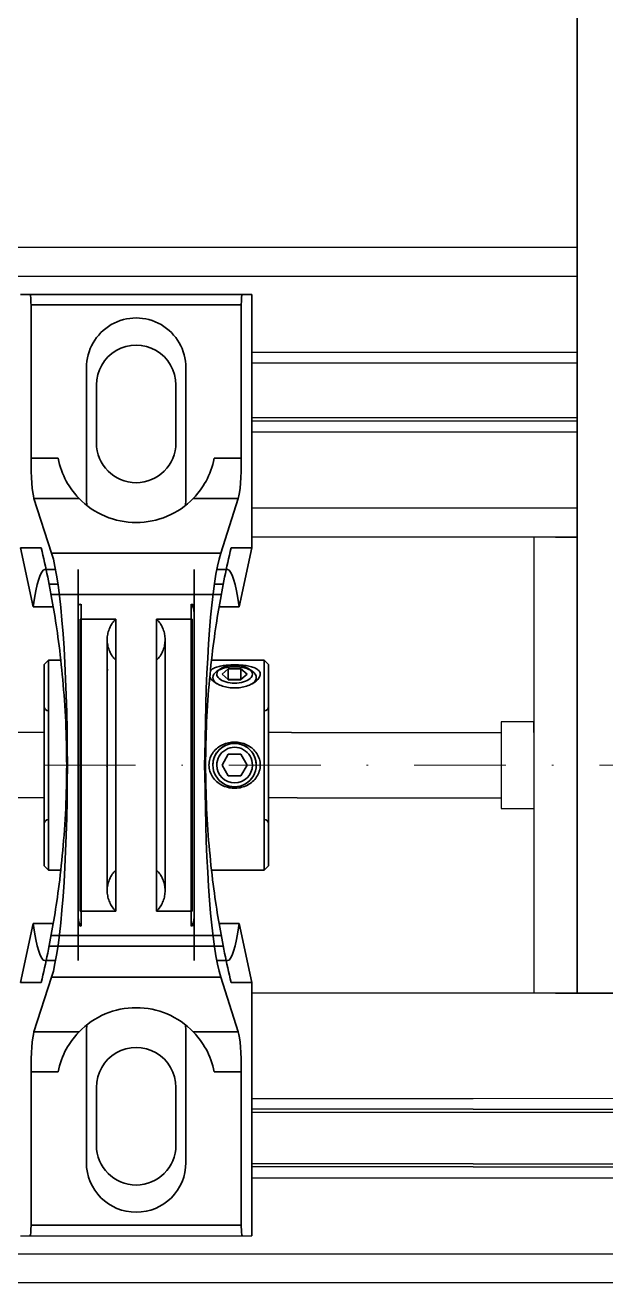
# Model space of a CAD drawing. Header units: millimetres. Extents: x -3183 to 3067, y 1033 to 2218.
# Drawn here: x -2752.4 to -2712.3, y 1863.9 to 1950.8 of the extents above; entities that cross this region are included whole.
import ezdxf

# ---------------------------------------------------------------- set-up
doc = ezdxf.new("R2010")
doc.units = ezdxf.units.MM
doc.linetypes.add('KRESKAKROPKA2', pattern=[12.7, 6.35, -3.175, 0, -3.175])
doc.layers.add('Kontury', color=7, linetype='Continuous', lineweight=35)
doc.layers.add('oś', color=7, linetype='KRESKAKROPKA2', lineweight=13)

msp = doc.modelspace()

# ---------------------------------------------------------------- linework, layer by layer
for p, q in [((-2714.30112, 1935.40453), (-2892.05112, 1935.40453)), ((-2714.30112, 1933.40453), (-2892.05112, 1933.40453)), ((-2714.30112, 1928.15453), (-2736.76529, 1928.15453)), ((-2714.30112, 1927.40453), (-2736.76529, 1927.40453)), ((-2714.30112, 1923.62572), (-2736.76529, 1923.62572)), ((-2714.30112, 1923.40453), (-2736.76529, 1923.40453)), ((-2714.30112, 1922.65453), (-2736.76529, 1922.65453)), ((-2714.30112, 1917.40453), (-2736.76529, 1917.40453)), ((-2717.30112, 1915.40453), (-2736.76529, 1915.40453)), ((-2715.80112, 1915.40453), (-2717.30112, 1915.40453)), ((-2717.30112, 1915.40453), (-2717.30112, 1883.90453)), ((-2717.30112, 1902.65453), (-2719.55112, 1902.65453)), ((-2719.55112, 1902.65453), (-2719.55112, 1896.65453)), ((-2717.30112, 1901.90453), (-2717.30112, 1902.65453)), ((-2751.11529, 1901.90453), (-2786.73894, 1901.90453)), ((-2734.04568, 1901.90453), (-2735.61529, 1901.90453)), ((-2734.04568, 1901.90453), (-2719.55112, 1901.90453)), ((-2751.11529, 1897.40453), (-2786.73894, 1897.40453)), ((-2733.63907, 1897.40453), (-2735.61529, 1897.40453)), ((-2733.63907, 1897.40453), (-2719.55112, 1897.40453)), ((-2719.55112, 1896.65453), (-2717.30112, 1896.65453)), ((-2721.49513, 1883.90453), (-2736.76529, 1883.90453)), ((-2717.30112, 1883.90453), (-2721.49513, 1883.90453)), ((-2715.80112, 1883.90453), (-2717.30112, 1883.90453)), ((-2721.49513, 1876.62138), (-2736.76529, 1876.61036)), ((-2721.49513, 1875.90453), (-2736.76529, 1875.90453)), ((-2685.96861, 1876.64703), (-2721.49513, 1876.62138)), ((-2721.49513, 1875.90453), (-2685.96861, 1875.90453)), ((-2736.76529, 1875.68333), (-2721.49513, 1875.68333)), ((-2721.49513, 1875.68333), (-2685.96861, 1875.68333)), ((-2721.49513, 1872.12572), (-2736.76529, 1872.12572)), ((-2721.49513, 1871.90453), (-2736.76529, 1871.90453)), ((-2721.49513, 1872.12572), (-2685.96861, 1872.12572)), ((-2721.49513, 1871.90453), (-2685.96861, 1871.90453)), ((-2736.76529, 1871.15453), (-2721.49513, 1871.15453)), ((-2721.49513, 1871.15453), (-2685.96861, 1871.15453)), ((-2752.76529, 1867.15453), (-2736.76529, 1867.15453)), ((-2776.88636, 1865.90453), (-2721.49513, 1865.90453)), ((-2721.49513, 1865.90453), (-2685.96861, 1865.90453)), ((-2721.49513, 1863.90453), (-2776.88636, 1863.90453)), ((-2685.96861, 1863.90453), (-2721.49513, 1863.90453))]:
    msp.add_line(p, q)
at = {"layer": 'Kontury'}
for p, q in [((-2714.30112, 1883.90453), (-2714.30112, 2072.54289)), ((-2752.10259, 1932.15453), (-2752.76529, 1932.15453)), ((-2752.10259, 1932.15453), (-2737.42798, 1932.15453)), ((-2736.76529, 1932.15453), (-2737.42798, 1932.15453)), ((-2736.76529, 1932.15453), (-2736.76529, 1914.65453)), ((-2752.02896, 1931.42953), (-2737.50162, 1931.42953)), ((-2752.02896, 1920.83962), (-2752.02896, 1931.42953)), ((-2737.50162, 1931.42953), (-2737.50162, 1920.83962)), ((-2748.20279, 1927.09203), (-2748.20279, 1927.09203)), ((-2748.20279, 1918.09203), (-2748.20279, 1927.09203)), ((-2741.32779, 1927.09203), (-2741.32779, 1927.09203)), ((-2741.32779, 1918.09203), (-2741.32779, 1927.09203)), ((-2747.51529, 1921.90453), (-2747.51529, 1925.90453)), ((-2747.51529, 1925.90453), (-2747.51529, 1925.90453)), ((-2742.01529, 1925.90453), (-2742.01529, 1921.90453)), ((-2742.01529, 1925.90453), (-2742.01529, 1925.90453)), ((-2747.51529, 1921.90453), (-2747.51529, 1921.90453)), ((-2742.01529, 1921.90453), (-2742.01529, 1921.90453)), ((-2752.02896, 1920.83962), (-2750.16121, 1920.83962)), ((-2750.11597, 1920.63181), (-2750.16121, 1920.83962)), ((-2750.06216, 1920.42371), (-2750.11597, 1920.63181)), ((-2750.00007, 1920.21722), (-2750.06216, 1920.42371)), ((-2749.93018, 1920.01415), (-2750.00007, 1920.21722)), ((-2739.5305, 1920.21722), (-2739.6004, 1920.01415)), ((-2739.46842, 1920.42371), (-2739.5305, 1920.21722)), ((-2739.41461, 1920.63181), (-2739.46842, 1920.42371)), ((-2739.36937, 1920.83962), (-2739.41461, 1920.63181)), ((-2739.36937, 1920.83962), (-2737.50162, 1920.83962)), ((-2749.85333, 1919.81608), (-2749.93018, 1920.01415)), ((-2749.77046, 1919.62455), (-2749.85333, 1919.81608)), ((-2749.68258, 1919.44081), (-2749.77046, 1919.62455)), ((-2749.59102, 1919.26593), (-2749.68258, 1919.44081)), ((-2739.848, 1919.44081), (-2739.93956, 1919.26593)), ((-2739.76012, 1919.62455), (-2739.848, 1919.44081)), ((-2739.67725, 1919.81608), (-2739.76012, 1919.62455)), ((-2739.6004, 1920.01415), (-2739.67725, 1919.81608)), ((-2749.49713, 1919.10102), (-2749.59102, 1919.26593)), ((-2749.4024, 1918.947), (-2749.49713, 1919.10102)), ((-2749.3084, 1918.80451), (-2749.4024, 1918.947)), ((-2749.21565, 1918.67277), (-2749.3084, 1918.80451)), ((-2749.12212, 1918.5478), (-2749.21565, 1918.67277)), ((-2749.02955, 1918.4309), (-2749.12212, 1918.5478)), ((-2740.40845, 1918.5478), (-2740.50102, 1918.4309)), ((-2740.31493, 1918.67277), (-2740.40845, 1918.5478)), ((-2740.22217, 1918.80451), (-2740.31493, 1918.67277)), ((-2740.12818, 1918.947), (-2740.22217, 1918.80451)), ((-2740.03344, 1919.10102), (-2740.12818, 1918.947)), ((-2739.93956, 1919.26593), (-2740.03344, 1919.10102)), ((-2751.823, 1918.07385), (-2748.71192, 1918.07385)), ((-2750.60548, 1914.29408), (-2751.823, 1918.07385)), ((-2748.94002, 1918.32381), (-2749.02955, 1918.4309)), ((-2748.85575, 1918.22784), (-2748.94002, 1918.32381)), ((-2748.779, 1918.14419), (-2748.85575, 1918.22784)), ((-2748.71196, 1918.07388), (-2748.779, 1918.14419)), ((-2748.20279, 1918.09203), (-2748.20279, 1918.09203)), ((-2741.32779, 1918.09203), (-2741.32779, 1918.09203)), ((-2740.75158, 1918.14419), (-2740.81866, 1918.07385)), ((-2740.81866, 1918.07385), (-2737.70758, 1918.07385)), ((-2740.67483, 1918.22784), (-2740.75158, 1918.14419)), ((-2740.59056, 1918.32381), (-2740.67483, 1918.22784)), ((-2740.50102, 1918.4309), (-2740.59056, 1918.32381)), ((-2737.70758, 1918.07385), (-2738.9251, 1914.29408)), ((-2714.30112, 1915.40453), (-2715.80112, 1915.40453)), ((-2752.76529, 1914.65453), (-2751.87832, 1910.58953)), ((-2751.31974, 1914.65453), (-2752.76529, 1914.65453)), ((-2750.60548, 1914.29408), (-2738.9251, 1914.29408)), ((-2736.76529, 1914.65453), (-2738.21084, 1914.65453)), ((-2737.65225, 1910.58953), (-2736.76529, 1914.65453)), ((-2751.07427, 1913.15453), (-2750.33229, 1913.15453)), ((-2748.76529, 1913.15453), (-2748.76529, 1886.15453)), ((-2740.76529, 1886.15453), (-2740.76529, 1913.15453)), ((-2739.19828, 1913.15453), (-2738.4563, 1913.15453)), ((-2750.16944, 1912.15453), (-2750.77853, 1912.15453)), ((-2738.75204, 1912.15453), (-2739.36114, 1912.15453)), ((-2750.64073, 1911.42953), (-2738.88985, 1911.42953)), ((-2748.5699, 1910.77151), (-2748.5699, 1888.53754)), ((-2748.5699, 1888.53754), (-2748.5699, 1910.77151)), ((-2740.96067, 1910.77151), (-2740.96067, 1888.53754)), ((-2740.96067, 1910.77151), (-2740.96067, 1888.53754)), ((-2750.49169, 1910.58953), (-2751.87832, 1910.58953)), ((-2750.45166, 1910.35228), (-2750.49169, 1910.58952)), ((-2750.41127, 1910.10735), (-2750.45166, 1910.35228)), ((-2750.37071, 1909.85528), (-2750.41127, 1910.10735)), ((-2750.33015, 1909.59671), (-2750.37071, 1909.85528)), ((-2748.76529, 1899.65453), (-2748.76529, 1910.17772)), ((-2740.76529, 1910.17772), (-2740.76529, 1899.65453)), ((-2739.15987, 1909.85528), (-2739.20042, 1909.59671)), ((-2739.11931, 1910.10735), (-2739.15987, 1909.85528)), ((-2739.07892, 1910.35228), (-2739.11931, 1910.10735)), ((-2739.03889, 1910.58952), (-2739.07892, 1910.35228)), ((-2737.65225, 1910.58953), (-2739.03889, 1910.58953)), ((-2750.28978, 1909.3323), (-2750.33015, 1909.59671)), ((-2750.24966, 1909.06199), (-2750.28978, 1909.3323)), ((-2750.20934, 1908.78206), (-2750.24966, 1909.06199)), ((-2748.64029, 1909.73295), (-2746.1795, 1909.73295)), ((-2748.64029, 1889.5761), (-2748.64029, 1909.73295)), ((-2746.66161, 1908.95432), (-2746.68894, 1908.86607)), ((-2746.63023, 1909.04122), (-2746.66161, 1908.95432)), ((-2746.59488, 1909.12658), (-2746.63023, 1909.04122)), ((-2746.55562, 1909.21022), (-2746.59488, 1909.12658)), ((-2746.51253, 1909.29195), (-2746.55562, 1909.21022)), ((-2746.46572, 1909.3716), (-2746.51253, 1909.29195)), ((-2746.41528, 1909.44901), (-2746.46572, 1909.3716)), ((-2746.36132, 1909.52401), (-2746.41528, 1909.44901)), ((-2746.30396, 1909.59643), (-2746.36132, 1909.52401)), ((-2746.24331, 1909.66613), (-2746.30396, 1909.59643)), ((-2746.1795, 1909.73295), (-2746.24331, 1909.66613)), ((-2746.1795, 1889.5761), (-2746.1795, 1909.73295)), ((-2746.1795, 1909.73295), (-2746.1795, 1889.5761)), ((-2743.28727, 1909.66613), (-2743.35108, 1909.73295)), ((-2743.35108, 1909.73295), (-2740.89029, 1909.73295)), ((-2743.35108, 1909.73295), (-2743.35108, 1889.5761)), ((-2743.35108, 1909.73295), (-2743.35108, 1889.5761)), ((-2743.22662, 1909.59643), (-2743.28727, 1909.66613)), ((-2743.16925, 1909.52401), (-2743.22662, 1909.59643)), ((-2743.11529, 1909.44901), (-2743.16925, 1909.52401)), ((-2743.06485, 1909.3716), (-2743.11529, 1909.44901)), ((-2743.01804, 1909.29195), (-2743.06485, 1909.3716)), ((-2742.97496, 1909.21022), (-2743.01804, 1909.29195)), ((-2742.9357, 1909.12658), (-2742.97496, 1909.21022)), ((-2742.90034, 1909.04122), (-2742.9357, 1909.12658)), ((-2742.86897, 1908.95432), (-2742.90034, 1909.04122)), ((-2742.84164, 1908.86607), (-2742.86897, 1908.95432)), ((-2742.74038, 1909.72603), (-2742.74509, 1909.72229)), ((-2742.73524, 1909.72955), (-2742.74038, 1909.72603)), ((-2742.72972, 1909.73286), (-2742.73524, 1909.72955)), ((-2742.72384, 1909.73593), (-2742.72972, 1909.73286)), ((-2742.71765, 1909.73875), (-2742.72384, 1909.73593)), ((-2742.71117, 1909.74133), (-2742.71765, 1909.73875)), ((-2742.52166, 1909.73923), (-2742.53143, 1909.74181)), ((-2742.51194, 1909.73642), (-2742.52166, 1909.73923)), ((-2742.50231, 1909.73337), (-2742.51194, 1909.73642)), ((-2742.49282, 1909.7301), (-2742.50231, 1909.73337)), ((-2742.4835, 1909.72661), (-2742.49282, 1909.7301)), ((-2742.4744, 1909.72292), (-2742.4835, 1909.72661)), ((-2740.89029, 1909.73295), (-2740.89029, 1889.5761)), ((-2739.28091, 1909.06199), (-2739.32124, 1908.78206)), ((-2739.24079, 1909.3323), (-2739.28091, 1909.06199)), ((-2739.20042, 1909.59671), (-2739.24079, 1909.3323)), ((-2750.16889, 1908.49214), (-2750.20934, 1908.78206)), ((-2750.12848, 1908.19253), (-2750.16889, 1908.49214)), ((-2750.0883, 1907.88357), (-2750.12848, 1908.19253)), ((-2746.76315, 1908.41111), (-2746.76529, 1908.31874)), ((-2746.76529, 1908.31874), (-2746.76315, 1908.22637)), ((-2746.76529, 1908.31874), (-2746.76529, 1890.99031)), ((-2746.76529, 1890.99031), (-2746.76529, 1908.31874)), ((-2746.75676, 1908.50328), (-2746.76315, 1908.41111)), ((-2746.76315, 1908.22637), (-2746.75676, 1908.1342)), ((-2746.74611, 1908.59505), (-2746.75676, 1908.50328)), ((-2746.75676, 1908.1342), (-2746.74611, 1908.04243)), ((-2746.73123, 1908.68624), (-2746.74611, 1908.59505)), ((-2746.74611, 1908.04243), (-2746.73123, 1907.95124)), ((-2746.71216, 1908.77664), (-2746.73123, 1908.68624)), ((-2746.68894, 1908.86607), (-2746.71216, 1908.77664)), ((-2742.81841, 1908.77664), (-2742.84164, 1908.86607)), ((-2742.79934, 1908.68624), (-2742.81841, 1908.77664)), ((-2742.78447, 1908.59505), (-2742.79934, 1908.68624)), ((-2742.79934, 1907.95124), (-2742.78447, 1908.04243)), ((-2742.77382, 1908.50328), (-2742.78447, 1908.59505)), ((-2742.78447, 1908.04243), (-2742.77382, 1908.1342)), ((-2742.76742, 1908.41111), (-2742.77382, 1908.50328)), ((-2742.77382, 1908.1342), (-2742.76742, 1908.22637)), ((-2742.76529, 1908.31874), (-2742.76742, 1908.41111)), ((-2742.76742, 1908.22637), (-2742.76529, 1908.31874)), ((-2742.76529, 1908.3827), (-2742.76508, 1908.38716)), ((-2742.76507, 1908.3781), (-2742.76529, 1908.3827)), ((-2742.76529, 1890.99031), (-2742.76529, 1908.31874)), ((-2742.76529, 1890.99031), (-2742.76529, 1908.31874)), ((-2742.76508, 1908.38716), (-2742.76445, 1908.39166)), ((-2742.7644, 1908.37343), (-2742.76507, 1908.3781)), ((-2742.76445, 1908.39166), (-2742.76341, 1908.39619)), ((-2742.76329, 1908.36873), (-2742.7644, 1908.37343)), ((-2742.76341, 1908.39619), (-2742.76194, 1908.40073)), ((-2742.76173, 1908.364), (-2742.76329, 1908.36873)), ((-2742.76194, 1908.40073), (-2742.76004, 1908.40525)), ((-2742.75972, 1908.35928), (-2742.76173, 1908.364)), ((-2742.76004, 1908.40525), (-2742.75773, 1908.40974)), ((-2742.75726, 1908.35458), (-2742.75972, 1908.35928)), ((-2742.75773, 1908.40974), (-2742.75498, 1908.41418)), ((-2742.75435, 1908.34992), (-2742.75726, 1908.35458)), ((-2739.4021, 1908.19253), (-2739.44228, 1907.88357)), ((-2739.36169, 1908.49214), (-2739.4021, 1908.19253)), ((-2739.32124, 1908.78206), (-2739.36169, 1908.49214)), ((-2750.04852, 1907.56565), (-2750.0883, 1907.88357)), ((-2750.00932, 1907.23916), (-2750.04852, 1907.56565)), ((-2749.97088, 1906.90453), (-2750.00932, 1907.23916)), ((-2746.73123, 1907.95124), (-2746.71216, 1907.86084)), ((-2746.71216, 1907.86084), (-2746.68894, 1907.77141)), ((-2746.68894, 1907.77141), (-2746.66161, 1907.68316)), ((-2746.66161, 1907.68316), (-2746.63023, 1907.59626)), ((-2746.63023, 1907.59626), (-2746.59488, 1907.5109)), ((-2746.59488, 1907.5109), (-2746.55562, 1907.42726)), ((-2746.55562, 1907.42726), (-2746.51253, 1907.34553)), ((-2746.51253, 1907.34553), (-2746.46572, 1907.26588)), ((-2746.46572, 1907.26588), (-2746.41528, 1907.18847)), ((-2746.41528, 1907.18847), (-2746.36132, 1907.11347)), ((-2743.16925, 1907.11347), (-2743.11529, 1907.18847)), ((-2743.11529, 1907.18847), (-2743.06485, 1907.26588)), ((-2743.06485, 1907.26588), (-2743.01804, 1907.34553)), ((-2743.01804, 1907.34553), (-2742.97496, 1907.42726)), ((-2742.97496, 1907.42726), (-2742.9357, 1907.5109)), ((-2742.9357, 1907.5109), (-2742.90034, 1907.59626)), ((-2742.90034, 1907.59626), (-2742.86897, 1907.68316)), ((-2742.86897, 1907.68316), (-2742.84164, 1907.77141)), ((-2742.84164, 1907.77141), (-2742.81841, 1907.86084)), ((-2742.81841, 1907.86084), (-2742.79934, 1907.95124)), ((-2739.52126, 1907.23916), (-2739.55969, 1906.90453)), ((-2739.48206, 1907.56565), (-2739.52126, 1907.23916)), ((-2739.44228, 1907.88357), (-2739.48206, 1907.56565)), ((-2750.81529, 1906.90453), (-2751.11529, 1906.60453)), ((-2751.11529, 1906.60453), (-2751.11529, 1899.65453)), ((-2750.81529, 1899.65453), (-2750.81529, 1906.90453)), ((-2750.81529, 1906.90453), (-2750.81529, 1899.65453)), ((-2749.91767, 1906.90453), (-2750.81529, 1906.90453)), ((-2749.93503, 1906.57762), (-2749.97088, 1906.90453)), ((-2749.90017, 1906.2441), (-2749.93503, 1906.57762)), ((-2746.36132, 1907.11347), (-2746.30396, 1907.04105)), ((-2746.30396, 1907.04105), (-2746.24331, 1906.97135)), ((-2746.24331, 1906.97135), (-2746.1795, 1906.90453)), ((-2746.1795, 1899.65453), (-2746.1795, 1906.90453)), ((-2746.1795, 1906.90453), (-2746.1795, 1899.65453)), ((-2743.35108, 1906.90453), (-2743.28727, 1906.97135)), ((-2743.35108, 1899.65453), (-2743.35108, 1906.90453)), ((-2743.35108, 1906.90453), (-2743.35108, 1899.65453)), ((-2743.28727, 1906.97135), (-2743.22662, 1907.04105)), ((-2743.22662, 1907.04105), (-2743.16925, 1907.11347)), ((-2739.59555, 1906.57762), (-2739.63041, 1906.2441)), ((-2735.91529, 1906.90453), (-2739.6129, 1906.90453)), ((-2739.55969, 1906.90453), (-2739.59555, 1906.57762)), ((-2739.48749, 1906.29952), (-2739.54434, 1906.26162)), ((-2739.4246, 1906.33465), (-2739.48749, 1906.29952)), ((-2739.35634, 1906.36691), (-2739.4246, 1906.33465)), ((-2739.28352, 1906.39628), (-2739.35634, 1906.36691)), ((-2739.2071, 1906.4228), (-2739.28352, 1906.39628)), ((-2739.12736, 1906.44667), (-2739.2071, 1906.4228)), ((-2738.96907, 1906.2881), (-2739.19003, 1906.13185)), ((-2739.04231, 1906.46866), (-2739.12736, 1906.44667)), ((-2738.95217, 1906.48872), (-2739.04231, 1906.46866)), ((-2738.85748, 1906.50674), (-2738.95217, 1906.48872)), ((-2738.75885, 1906.52266), (-2738.85748, 1906.50674)), ((-2738.3983, 1906.30821), (-2738.83131, 1905.93321)), ((-2738.65697, 1906.53647), (-2738.75885, 1906.52266)), ((-2738.5525, 1906.54816), (-2738.65697, 1906.53647)), ((-2738.44614, 1906.55775), (-2738.5525, 1906.54816)), ((-2738.33865, 1906.56529), (-2738.44614, 1906.55775)), ((-2738.3983, 1905.55044), (-2738.3983, 1906.30821)), ((-2737.53228, 1906.30821), (-2738.3983, 1906.30821)), ((-2738.23083, 1906.57083), (-2738.33865, 1906.56529)), ((-2738.1235, 1906.57442), (-2738.23083, 1906.57083)), ((-2738.01752, 1906.57617), (-2738.1235, 1906.57442)), ((-2737.91306, 1906.57617), (-2738.01752, 1906.57617)), ((-2737.80707, 1906.57442), (-2737.91306, 1906.57617)), ((-2737.69975, 1906.57083), (-2737.80707, 1906.57442)), ((-2737.59193, 1906.56529), (-2737.69975, 1906.57083)), ((-2737.48444, 1906.55775), (-2737.59193, 1906.56529)), ((-2737.53228, 1905.55044), (-2737.53228, 1906.30821)), ((-2737.09926, 1905.93321), (-2737.53228, 1906.30821)), ((-2737.37807, 1906.54816), (-2737.48444, 1906.55775)), ((-2737.27361, 1906.53647), (-2737.37807, 1906.54816)), ((-2737.17172, 1906.52266), (-2737.27361, 1906.53647)), ((-2737.07309, 1906.50674), (-2737.17172, 1906.52266)), ((-2736.9784, 1906.48872), (-2737.07309, 1906.50674)), ((-2736.88827, 1906.46866), (-2736.9784, 1906.48872)), ((-2736.74054, 1906.13185), (-2736.96151, 1906.2881)), ((-2736.80322, 1906.44667), (-2736.88827, 1906.46866)), ((-2736.72348, 1906.4228), (-2736.80322, 1906.44667)), ((-2736.64705, 1906.39628), (-2736.72348, 1906.4228)), ((-2736.57424, 1906.36691), (-2736.64705, 1906.39628)), ((-2736.50597, 1906.33465), (-2736.57424, 1906.36691)), ((-2736.44309, 1906.29952), (-2736.50597, 1906.33465)), ((-2736.38624, 1906.26162), (-2736.44309, 1906.29952)), ((-2735.91529, 1899.65453), (-2735.91529, 1906.90453)), ((-2735.91529, 1906.90453), (-2735.91529, 1899.65453)), ((-2735.61529, 1906.60453), (-2735.91529, 1906.90453)), ((-2735.61529, 1906.60453), (-2735.61529, 1899.65453)), ((-2749.86646, 1905.9044), (-2749.90017, 1906.2441)), ((-2749.83402, 1905.55895), (-2749.86646, 1905.9044)), ((-2749.80299, 1905.20824), (-2749.83402, 1905.55895)), ((-2746.80925, 1906.25201), (-2746.70976, 1906.2423)), ((-2746.21194, 1906.24531), (-2746.11382, 1906.25565)), ((-2739.69656, 1905.55895), (-2739.72759, 1905.20824)), ((-2739.66412, 1905.9044), (-2739.69656, 1905.55895)), ((-2739.68058, 1905.72915), (-2739.6642, 1905.69764)), ((-2739.6642, 1905.69764), (-2739.62387, 1905.63677)), ((-2739.63041, 1906.2441), (-2739.66412, 1905.9044)), ((-2739.59451, 1906.22104), (-2739.6375, 1906.17789)), ((-2739.62387, 1905.63677), (-2739.57511, 1905.57633)), ((-2739.54434, 1906.26162), (-2739.59451, 1906.22104)), ((-2739.57511, 1905.57633), (-2739.51837, 1905.51689)), ((-2739.51837, 1905.51689), (-2739.45437, 1905.45904)), ((-2739.45437, 1905.45904), (-2739.38388, 1905.40336)), ((-2738.83131, 1905.93321), (-2738.3983, 1905.55821)), ((-2738.3983, 1905.55821), (-2737.53228, 1905.55821)), ((-2738.3983, 1905.55044), (-2737.53228, 1905.55044)), ((-2737.53228, 1905.55821), (-2737.09926, 1905.93321)), ((-2736.54669, 1905.40336), (-2736.47621, 1905.45904)), ((-2736.47621, 1905.45904), (-2736.41221, 1905.51689)), ((-2736.41221, 1905.51689), (-2736.35547, 1905.57633)), ((-2736.33607, 1906.22104), (-2736.38624, 1906.26162)), ((-2736.35547, 1905.57633), (-2736.30671, 1905.63677)), ((-2736.29308, 1906.17789), (-2736.33607, 1906.22104)), ((-2736.30671, 1905.63677), (-2736.26637, 1905.69764)), ((-2736.25758, 1906.1324), (-2736.29308, 1906.17789)), ((-2736.26637, 1905.69764), (-2736.23484, 1905.75831)), ((-2736.2299, 1906.08484), (-2736.25758, 1906.1324)), ((-2736.23484, 1905.75831), (-2736.21242, 1905.81818)), ((-2736.21024, 1906.03551), (-2736.2299, 1906.08484)), ((-2736.21242, 1905.81818), (-2736.19908, 1905.87666)), ((-2736.19854, 1905.98482), (-2736.21024, 1906.03551)), ((-2736.19908, 1905.87666), (-2736.19466, 1905.93321)), ((-2736.19466, 1905.93321), (-2736.19854, 1905.98482)), ((-2749.77348, 1904.85276), (-2749.80299, 1905.20824)), ((-2749.74562, 1904.4929), (-2749.77348, 1904.85276)), ((-2739.7571, 1904.85276), (-2739.78496, 1904.4929)), ((-2739.72759, 1905.20824), (-2739.7571, 1904.85276)), ((-2739.38388, 1905.40336), (-2739.30782, 1905.35044)), ((-2739.30782, 1905.35044), (-2739.23342, 1905.30432)), ((-2739.23342, 1905.30432), (-2739.15601, 1905.26128)), ((-2739.15601, 1905.26128), (-2739.07393, 1905.22038)), ((-2739.07393, 1905.22038), (-2738.9867, 1905.18156)), ((-2738.9867, 1905.18156), (-2738.89484, 1905.14529)), ((-2738.89484, 1905.14529), (-2738.79888, 1905.11201)), ((-2738.79888, 1905.11201), (-2738.69948, 1905.08207)), ((-2738.69948, 1905.08207), (-2738.59729, 1905.05577)), ((-2738.59729, 1905.05577), (-2738.49295, 1905.03338)), ((-2738.49295, 1905.03338), (-2738.38718, 1905.01503)), ((-2738.38718, 1905.01503), (-2738.28074, 1905.00083)), ((-2738.28074, 1905.00083), (-2738.17441, 1904.99084)), ((-2738.17441, 1904.99084), (-2738.06898, 1904.98495)), ((-2738.06898, 1904.98495), (-2737.96529, 1904.98302)), ((-2737.96529, 1904.98302), (-2737.86159, 1904.98495)), ((-2737.86159, 1904.98495), (-2737.75617, 1904.99084)), ((-2737.75617, 1904.99084), (-2737.64983, 1905.00083)), ((-2737.64983, 1905.00083), (-2737.54339, 1905.01503)), ((-2737.54339, 1905.01503), (-2737.43762, 1905.03338)), ((-2737.43762, 1905.03338), (-2737.33329, 1905.05577)), ((-2737.33329, 1905.05577), (-2737.2311, 1905.08207)), ((-2737.2311, 1905.08207), (-2737.1317, 1905.11201)), ((-2737.1317, 1905.11201), (-2737.03574, 1905.14529)), ((-2737.03574, 1905.14529), (-2736.94388, 1905.18156)), ((-2736.94388, 1905.18156), (-2736.85665, 1905.22038)), ((-2736.85665, 1905.22038), (-2736.77457, 1905.26128)), ((-2736.77457, 1905.26128), (-2736.69716, 1905.30432)), ((-2736.74054, 1905.26583), (-2736.57447, 1905.38326)), ((-2736.69716, 1905.30432), (-2736.62276, 1905.35044)), ((-2736.62276, 1905.35044), (-2736.54669, 1905.40336)), ((-2749.71949, 1904.12908), (-2749.74562, 1904.4929)), ((-2749.69519, 1903.76183), (-2749.71949, 1904.12908)), ((-2749.67281, 1903.39167), (-2749.69519, 1903.76183)), ((-2739.83539, 1903.76183), (-2739.85777, 1903.39167)), ((-2739.81109, 1904.12908), (-2739.83539, 1903.76183)), ((-2739.78496, 1904.4929), (-2739.81109, 1904.12908)), ((-2750.81529, 1899.65453), (-2750.81529, 1903.40453)), ((-2750.81529, 1903.40453), (-2750.81529, 1899.65453)), ((-2749.65243, 1903.01915), (-2749.67281, 1903.39167)), ((-2749.63411, 1902.64484), (-2749.65243, 1903.01915)), ((-2739.87814, 1903.01915), (-2739.89646, 1902.64484)), ((-2739.85777, 1903.39167), (-2739.87814, 1903.01915)), ((-2735.91529, 1899.65453), (-2735.91529, 1903.40453)), ((-2735.91529, 1899.65453), (-2735.91529, 1903.40453)), ((-2749.6179, 1902.26929), (-2749.63411, 1902.64484)), ((-2749.60385, 1901.89307), (-2749.6179, 1902.26929)), ((-2739.91268, 1902.26929), (-2739.92673, 1901.89307)), ((-2739.89646, 1902.64484), (-2739.91268, 1902.26929)), ((-2749.59197, 1901.51675), (-2749.60385, 1901.89307)), ((-2749.58229, 1901.14092), (-2749.59197, 1901.51675)), ((-2749.5748, 1900.76619), (-2749.58229, 1901.14092)), ((-2739.94829, 1901.14092), (-2739.95578, 1900.76619)), ((-2739.9386, 1901.51675), (-2739.94829, 1901.14092)), ((-2739.92673, 1901.89307), (-2739.9386, 1901.51675)), ((-2738.79279, 1901.06196), (-2738.69398, 1901.10573)), ((-2738.69398, 1901.10573), (-2738.59246, 1901.14386)), ((-2738.59246, 1901.14386), (-2738.48886, 1901.1761)), ((-2738.48886, 1901.1761), (-2738.38388, 1901.20237)), ((-2738.38388, 1901.20237), (-2738.27826, 1901.22261)), ((-2738.27826, 1901.22261), (-2738.17276, 1901.23681)), ((-2738.17276, 1901.23681), (-2738.06817, 1901.24516)), ((-2738.06817, 1901.24516), (-2737.96529, 1901.24789)), ((-2737.96529, 1901.24789), (-2737.86241, 1901.24516)), ((-2737.86241, 1901.24516), (-2737.75782, 1901.23681)), ((-2737.75782, 1901.23681), (-2737.65232, 1901.22261)), ((-2737.65232, 1901.22261), (-2737.5467, 1901.20237)), ((-2737.5467, 1901.20237), (-2737.44172, 1901.1761)), ((-2737.44172, 1901.1761), (-2737.33811, 1901.14386)), ((-2737.33811, 1901.14386), (-2737.2366, 1901.10573)), ((-2737.2366, 1901.10573), (-2737.13779, 1901.06196)), ((-2749.56949, 1900.39314), (-2749.5748, 1900.76619)), ((-2749.56633, 1900.02238), (-2749.56949, 1900.39314)), ((-2740.022, 1900.16756), (-2740.0139, 1900.27099)), ((-2739.96109, 1900.39314), (-2739.96424, 1900.02238)), ((-2739.95578, 1900.76619), (-2739.96109, 1900.39314)), ((-2739.64139, 1900.16633), (-2739.60005, 1900.26464)), ((-2739.60005, 1900.26464), (-2739.55178, 1900.35987)), ((-2739.55178, 1900.35987), (-2739.49701, 1900.45151)), ((-2739.49701, 1900.45151), (-2739.43634, 1900.53898)), ((-2739.43634, 1900.53898), (-2739.37038, 1900.62173)), ((-2739.37038, 1900.62173), (-2739.29988, 1900.69932)), ((-2739.29988, 1900.69932), (-2739.22572, 1900.77139)), ((-2739.22572, 1900.77139), (-2739.14858, 1900.8378)), ((-2739.14858, 1900.8378), (-2739.06666, 1900.90024)), ((-2739.06666, 1900.90024), (-2738.97972, 1900.9588)), ((-2738.97972, 1900.9588), (-2738.88825, 1901.01287)), ((-2738.88825, 1901.01287), (-2738.79279, 1901.06196)), ((-2738.83131, 1899.65453), (-2738.3983, 1900.40453)), ((-2738.3983, 1900.40453), (-2738.3983, 1900.40453)), ((-2738.3983, 1900.40453), (-2737.53228, 1900.40453)), ((-2737.53228, 1900.40453), (-2737.53228, 1900.40453)), ((-2737.53228, 1900.40453), (-2737.09926, 1899.65453)), ((-2737.13779, 1901.06196), (-2737.04233, 1901.01287)), ((-2737.04233, 1901.01287), (-2736.95086, 1900.9588)), ((-2736.95086, 1900.9588), (-2736.86392, 1900.90024)), ((-2736.86392, 1900.90024), (-2736.782, 1900.8378)), ((-2736.782, 1900.8378), (-2736.70486, 1900.77139)), ((-2736.70486, 1900.77139), (-2736.63069, 1900.69932)), ((-2736.63069, 1900.69932), (-2736.56019, 1900.62173)), ((-2736.56019, 1900.62173), (-2736.49424, 1900.53898)), ((-2736.49424, 1900.53898), (-2736.43357, 1900.45151)), ((-2736.43357, 1900.45151), (-2736.3788, 1900.35987)), ((-2736.3788, 1900.35987), (-2736.33052, 1900.26464)), ((-2736.33052, 1900.26464), (-2736.28918, 1900.16633)), ((-2751.11529, 1899.65453), (-2751.11529, 1892.70453)), ((-2750.81529, 1895.90453), (-2750.81529, 1899.65453)), ((-2750.81529, 1899.65453), (-2750.81529, 1895.90453)), ((-2750.81529, 1899.65453), (-2750.81529, 1892.40453)), ((-2750.81529, 1892.40453), (-2750.81529, 1899.65453)), ((-2749.56529, 1899.65453), (-2749.56633, 1900.02238)), ((-2749.56633, 1899.28667), (-2749.56529, 1899.65453)), ((-2748.76529, 1889.13134), (-2748.76529, 1899.65453)), ((-2746.78683, 1899.74478), (-2746.78231, 1899.73526)), ((-2746.78176, 1899.57504), (-2746.78615, 1899.56564)), ((-2746.78231, 1899.73526), (-2746.77831, 1899.7255)), ((-2746.77789, 1899.58467), (-2746.78176, 1899.57504)), ((-2746.77831, 1899.7255), (-2746.77484, 1899.71553)), ((-2746.77454, 1899.59449), (-2746.77789, 1899.58467)), ((-2746.77484, 1899.71553), (-2746.77192, 1899.70542)), ((-2746.7717, 1899.60445), (-2746.77454, 1899.59449)), ((-2746.77192, 1899.70542), (-2746.76953, 1899.69522)), ((-2746.76939, 1899.6145), (-2746.7717, 1899.60445)), ((-2746.76953, 1899.69522), (-2746.76767, 1899.68497)), ((-2746.76759, 1899.62458), (-2746.76939, 1899.6145)), ((-2746.76767, 1899.68497), (-2746.76635, 1899.67474)), ((-2746.76631, 1899.63464), (-2746.76759, 1899.62458)), ((-2746.76635, 1899.67474), (-2746.76555, 1899.66457)), ((-2746.76554, 1899.64464), (-2746.76631, 1899.63464)), ((-2746.76555, 1899.66457), (-2746.76529, 1899.65453)), ((-2746.76529, 1899.65453), (-2746.76554, 1899.64464)), ((-2746.1795, 1892.40453), (-2746.1795, 1899.65453)), ((-2746.1795, 1899.65453), (-2746.1795, 1892.40453)), ((-2743.35108, 1899.65453), (-2743.35108, 1892.40453)), ((-2743.35108, 1892.40453), (-2743.35108, 1899.65453)), ((-2740.76529, 1899.65453), (-2740.76529, 1889.13134)), ((-2740.04029, 1899.65453), (-2740.03956, 1899.75643)), ((-2740.03956, 1899.55262), (-2740.04029, 1899.65453)), ((-2740.03956, 1899.75643), (-2740.03741, 1899.85873)), ((-2740.03741, 1899.45032), (-2740.03956, 1899.55262)), ((-2740.03741, 1899.85873), (-2740.03379, 1899.96139)), ((-2740.03379, 1899.34767), (-2740.03741, 1899.45032)), ((-2740.03379, 1899.96139), (-2740.0286, 1900.06434)), ((-2740.0287, 1899.24471), (-2740.03379, 1899.34767)), ((-2740.0286, 1900.06434), (-2740.022, 1900.16756)), ((-2739.96424, 1900.02238), (-2739.96529, 1899.65453)), ((-2739.96529, 1899.65453), (-2739.96424, 1899.28667)), ((-2739.73591, 1899.65453), (-2739.7322, 1899.75696)), ((-2739.73204, 1899.54999), (-2739.73591, 1899.65453)), ((-2739.7322, 1899.75696), (-2739.72096, 1899.86018)), ((-2739.72034, 1899.44465), (-2739.73204, 1899.54999)), ((-2739.72096, 1899.86018), (-2739.70209, 1899.96336)), ((-2739.70068, 1899.33939), (-2739.72034, 1899.44465)), ((-2739.70209, 1899.96336), (-2739.6755, 1900.06566)), ((-2739.67299, 1899.2351), (-2739.70068, 1899.33939)), ((-2739.6755, 1900.06566), (-2739.64139, 1900.16633)), ((-2738.83131, 1899.65453), (-2738.83131, 1899.65453)), ((-2738.3983, 1898.90453), (-2738.83131, 1899.65453)), ((-2737.09926, 1899.65453), (-2737.53228, 1898.90453)), ((-2737.09926, 1899.65453), (-2737.09926, 1899.65453)), ((-2736.28918, 1900.16633), (-2736.25508, 1900.06566)), ((-2736.2299, 1899.33939), (-2736.25758, 1899.2351)), ((-2736.25508, 1900.06566), (-2736.22849, 1899.96336)), ((-2736.21024, 1899.44465), (-2736.2299, 1899.33939)), ((-2736.22849, 1899.96336), (-2736.20962, 1899.86018)), ((-2736.19854, 1899.54999), (-2736.21024, 1899.44465)), ((-2736.20962, 1899.86018), (-2736.19838, 1899.75696)), ((-2736.19466, 1899.65453), (-2736.19854, 1899.54999)), ((-2736.19838, 1899.75696), (-2736.19466, 1899.65453)), ((-2735.91529, 1899.65453), (-2735.91529, 1895.90453)), ((-2735.91529, 1895.90453), (-2735.91529, 1899.65453)), ((-2735.91529, 1899.65453), (-2735.91529, 1892.40453)), ((-2735.91529, 1892.40453), (-2735.91529, 1899.65453)), ((-2735.61529, 1899.65453), (-2735.61529, 1892.70453)), ((-2749.58229, 1898.16813), (-2749.5748, 1898.54287)), ((-2749.5748, 1898.54287), (-2749.56949, 1898.91591)), ((-2749.56949, 1898.91591), (-2749.56633, 1899.28667)), ((-2740.022, 1899.1415), (-2740.0287, 1899.24471)), ((-2740.01403, 1899.03805), (-2740.022, 1899.1415)), ((-2739.96424, 1899.28667), (-2739.96109, 1898.91591)), ((-2739.96109, 1898.91591), (-2739.95578, 1898.54287)), ((-2739.95578, 1898.54287), (-2739.94829, 1898.16813)), ((-2739.6375, 1899.13257), (-2739.67299, 1899.2351)), ((-2739.59451, 1899.03258), (-2739.6375, 1899.13257)), ((-2739.54434, 1898.93586), (-2739.59451, 1899.03258)), ((-2739.48749, 1898.84297), (-2739.54434, 1898.93586)), ((-2739.4246, 1898.7545), (-2739.48749, 1898.84297)), ((-2739.35634, 1898.67105), (-2739.4246, 1898.7545)), ((-2739.28352, 1898.59306), (-2739.35634, 1898.67105)), ((-2739.2071, 1898.52089), (-2739.28352, 1898.59306)), ((-2739.12736, 1898.45434), (-2739.2071, 1898.52089)), ((-2738.3983, 1898.90453), (-2738.3983, 1898.90453)), ((-2737.53228, 1898.90453), (-2738.3983, 1898.90453)), ((-2737.53228, 1898.90453), (-2737.53228, 1898.90453)), ((-2736.72348, 1898.52089), (-2736.80322, 1898.45434)), ((-2736.64705, 1898.59306), (-2736.72348, 1898.52089)), ((-2736.57424, 1898.67105), (-2736.64705, 1898.59306)), ((-2736.50597, 1898.7545), (-2736.57424, 1898.67105)), ((-2736.44309, 1898.84297), (-2736.50597, 1898.7545)), ((-2736.38624, 1898.93586), (-2736.44309, 1898.84297)), ((-2736.33607, 1899.03258), (-2736.38624, 1898.93586)), ((-2736.29308, 1899.13257), (-2736.33607, 1899.03258)), ((-2736.25758, 1899.2351), (-2736.29308, 1899.13257)), ((-2749.60385, 1897.41598), (-2749.59197, 1897.7923)), ((-2749.59197, 1897.7923), (-2749.58229, 1898.16813)), ((-2739.94829, 1898.16813), (-2739.9386, 1897.7923)), ((-2739.9386, 1897.7923), (-2739.92673, 1897.41598)), ((-2739.04231, 1898.39166), (-2739.12736, 1898.45434)), ((-2738.95217, 1898.3332), (-2739.04231, 1898.39166)), ((-2738.85748, 1898.27959), (-2738.95217, 1898.3332)), ((-2738.75885, 1898.23128), (-2738.85748, 1898.27959)), ((-2738.65697, 1898.18864), (-2738.75885, 1898.23128)), ((-2738.5525, 1898.15199), (-2738.65697, 1898.18864)), ((-2738.44614, 1898.1215), (-2738.5525, 1898.15199)), ((-2738.33865, 1898.09726), (-2738.44614, 1898.1215)), ((-2738.23083, 1898.07933), (-2738.33865, 1898.09726)), ((-2738.1235, 1898.06761), (-2738.23083, 1898.07933)), ((-2738.01752, 1898.06187), (-2738.1235, 1898.06761)), ((-2737.91306, 1898.06187), (-2738.01752, 1898.06187)), ((-2737.80707, 1898.06761), (-2737.91306, 1898.06187)), ((-2737.69975, 1898.07933), (-2737.80707, 1898.06761)), ((-2737.59193, 1898.09726), (-2737.69975, 1898.07933)), ((-2737.48444, 1898.1215), (-2737.59193, 1898.09726)), ((-2737.37807, 1898.15199), (-2737.48444, 1898.1215)), ((-2737.27361, 1898.18864), (-2737.37807, 1898.15199)), ((-2737.17172, 1898.23128), (-2737.27361, 1898.18864)), ((-2737.07309, 1898.27959), (-2737.17172, 1898.23128)), ((-2736.9784, 1898.3332), (-2737.07309, 1898.27959)), ((-2736.88827, 1898.39166), (-2736.9784, 1898.3332)), ((-2736.80322, 1898.45434), (-2736.88827, 1898.39166)), ((-2749.63411, 1896.66422), (-2749.6179, 1897.03976)), ((-2749.6179, 1897.03976), (-2749.60385, 1897.41598)), ((-2739.92673, 1897.41598), (-2739.91268, 1897.03976)), ((-2739.91268, 1897.03976), (-2739.89646, 1896.66422)), ((-2749.69519, 1895.54722), (-2749.67281, 1895.91738)), ((-2749.67281, 1895.91738), (-2749.65243, 1896.2899)), ((-2749.65243, 1896.2899), (-2749.63411, 1896.66422)), ((-2739.89646, 1896.66422), (-2739.87814, 1896.2899)), ((-2739.87814, 1896.2899), (-2739.85777, 1895.91738)), ((-2739.85777, 1895.91738), (-2739.83539, 1895.54722)), ((-2749.74562, 1894.81615), (-2749.71949, 1895.17997)), ((-2749.71949, 1895.17997), (-2749.69519, 1895.54722)), ((-2739.83539, 1895.54722), (-2739.81109, 1895.17997)), ((-2739.81109, 1895.17997), (-2739.78496, 1894.81615)), ((-2749.80299, 1894.10081), (-2749.77348, 1894.4563)), ((-2749.77348, 1894.4563), (-2749.74562, 1894.81615)), ((-2742.76529, 1894.61531), (-2742.76508, 1894.62305)), ((-2742.76529, 1893.86526), (-2742.76529, 1894.61531)), ((-2742.76506, 1894.60722), (-2742.76529, 1894.61531)), ((-2742.76508, 1894.62305), (-2742.76445, 1894.63087)), ((-2742.76437, 1894.59905), (-2742.76506, 1894.60722)), ((-2742.76445, 1894.63087), (-2742.76341, 1894.63876)), ((-2742.76323, 1894.59082), (-2742.76437, 1894.59905)), ((-2742.76341, 1894.63876), (-2742.76194, 1894.64667)), ((-2742.76162, 1894.58257), (-2742.76323, 1894.59082)), ((-2742.76194, 1894.64667), (-2742.76004, 1894.65457)), ((-2742.75955, 1894.57434), (-2742.76162, 1894.58257)), ((-2742.76004, 1894.65457), (-2742.75773, 1894.66244)), ((-2742.75701, 1894.56617), (-2742.75955, 1894.57434)), ((-2742.75773, 1894.66244), (-2742.75498, 1894.67024)), ((-2742.75401, 1894.5581), (-2742.75701, 1894.56617)), ((-2742.75498, 1894.67024), (-2742.75181, 1894.67794)), ((-2739.78496, 1894.81615), (-2739.7571, 1894.4563)), ((-2739.7571, 1894.4563), (-2739.72759, 1894.10081)), ((-2749.90017, 1893.06495), (-2749.86646, 1893.40466)), ((-2749.86646, 1893.40466), (-2749.83402, 1893.7501)), ((-2749.83402, 1893.7501), (-2749.80299, 1894.10081)), ((-2742.76502, 1893.87398), (-2742.76529, 1893.86526)), ((-2742.76529, 1893.86526), (-2742.76503, 1893.85672)), ((-2742.76503, 1893.85672), (-2742.76427, 1893.84814)), ((-2742.76423, 1893.88286), (-2742.76502, 1893.87398)), ((-2742.76427, 1893.84814), (-2742.76298, 1893.83954)), ((-2742.76291, 1893.89185), (-2742.76423, 1893.88286)), ((-2742.76298, 1893.83954), (-2742.76119, 1893.83098)), ((-2742.76105, 1893.9009), (-2742.76291, 1893.89185)), ((-2739.72759, 1894.10081), (-2739.69656, 1893.7501)), ((-2739.69656, 1893.7501), (-2739.66412, 1893.40466)), ((-2739.66412, 1893.40466), (-2739.63041, 1893.06495)), ((-2751.11529, 1892.70453), (-2750.81529, 1892.40453)), ((-2750.81529, 1892.40453), (-2749.91767, 1892.40453)), ((-2750.00932, 1892.06989), (-2749.97088, 1892.40453)), ((-2749.97088, 1892.40453), (-2749.93503, 1892.73143)), ((-2749.93503, 1892.73143), (-2749.90017, 1893.06495)), ((-2746.1795, 1892.40453), (-2746.24331, 1892.3377)), ((-2743.28727, 1892.3377), (-2743.35108, 1892.40453)), ((-2739.63041, 1893.06495), (-2739.59555, 1892.73143)), ((-2739.6129, 1892.40453), (-2735.91529, 1892.40453)), ((-2739.59555, 1892.73143), (-2739.55969, 1892.40453)), ((-2739.55969, 1892.40453), (-2739.52126, 1892.06989)), ((-2735.91529, 1892.40453), (-2735.61529, 1892.70453)), ((-2750.0883, 1891.42548), (-2750.04852, 1891.74341)), ((-2750.04852, 1891.74341), (-2750.00932, 1892.06989)), ((-2746.68894, 1891.53764), (-2746.71216, 1891.44821)), ((-2746.66161, 1891.6259), (-2746.68894, 1891.53764)), ((-2746.63023, 1891.7128), (-2746.66161, 1891.6259)), ((-2746.59488, 1891.79815), (-2746.63023, 1891.7128)), ((-2746.55562, 1891.88179), (-2746.59488, 1891.79815)), ((-2746.51253, 1891.96352), (-2746.55562, 1891.88179)), ((-2746.46572, 1892.04318), (-2746.51253, 1891.96352)), ((-2746.41528, 1892.12059), (-2746.46572, 1892.04318)), ((-2746.36132, 1892.19558), (-2746.41528, 1892.12059)), ((-2746.30396, 1892.26801), (-2746.36132, 1892.19558)), ((-2746.24331, 1892.3377), (-2746.30396, 1892.26801)), ((-2743.22662, 1892.26801), (-2743.28727, 1892.3377)), ((-2743.16925, 1892.19558), (-2743.22662, 1892.26801)), ((-2743.11529, 1892.12059), (-2743.16925, 1892.19558)), ((-2743.06485, 1892.04318), (-2743.11529, 1892.12059)), ((-2743.01804, 1891.96352), (-2743.06485, 1892.04318)), ((-2742.97496, 1891.88179), (-2743.01804, 1891.96352)), ((-2742.9357, 1891.79815), (-2742.97496, 1891.88179)), ((-2742.90034, 1891.7128), (-2742.9357, 1891.79815)), ((-2742.86897, 1891.6259), (-2742.90034, 1891.7128)), ((-2742.84164, 1891.53764), (-2742.86897, 1891.6259)), ((-2742.81841, 1891.44821), (-2742.84164, 1891.53764)), ((-2739.52126, 1892.06989), (-2739.48206, 1891.74341)), ((-2739.48206, 1891.74341), (-2739.44228, 1891.42548)), ((-2750.20934, 1890.52699), (-2750.16889, 1890.81691)), ((-2750.16889, 1890.81691), (-2750.12848, 1891.11652)), ((-2750.12848, 1891.11652), (-2750.0883, 1891.42548)), ((-2746.76315, 1891.08268), (-2746.76529, 1890.99031)), ((-2746.76529, 1890.99031), (-2746.76315, 1890.89795)), ((-2746.75676, 1891.17485), (-2746.76315, 1891.08268)), ((-2746.76315, 1890.89795), (-2746.75676, 1890.80578)), ((-2746.74611, 1891.26662), (-2746.75676, 1891.17485)), ((-2746.75676, 1890.80578), (-2746.74611, 1890.714)), ((-2746.73123, 1891.35781), (-2746.74611, 1891.26662)), ((-2746.74611, 1890.714), (-2746.73123, 1890.62281)), ((-2746.71216, 1891.44821), (-2746.73123, 1891.35781)), ((-2742.79934, 1891.35781), (-2742.81841, 1891.44821)), ((-2742.78447, 1891.26662), (-2742.79934, 1891.35781)), ((-2742.79934, 1890.62281), (-2742.78447, 1890.714)), ((-2742.77382, 1891.17485), (-2742.78447, 1891.26662)), ((-2742.78447, 1890.714), (-2742.77382, 1890.80578)), ((-2742.76742, 1891.08268), (-2742.77382, 1891.17485)), ((-2742.77382, 1890.80578), (-2742.76742, 1890.89795)), ((-2742.76529, 1890.99031), (-2742.76742, 1891.08268)), ((-2742.76742, 1890.89795), (-2742.76529, 1890.99031)), ((-2739.44228, 1891.42548), (-2739.4021, 1891.11652)), ((-2739.4021, 1891.11652), (-2739.36169, 1890.81691)), ((-2739.36169, 1890.81691), (-2739.32124, 1890.52699)), ((-2750.33015, 1889.71235), (-2750.28978, 1889.97675)), ((-2750.28978, 1889.97675), (-2750.24966, 1890.24706)), ((-2750.24966, 1890.24706), (-2750.20934, 1890.52699)), ((-2746.73123, 1890.62281), (-2746.71216, 1890.53241)), ((-2746.71216, 1890.53241), (-2746.68894, 1890.44299)), ((-2746.68894, 1890.44299), (-2746.66161, 1890.35473)), ((-2746.66161, 1890.35473), (-2746.63023, 1890.26783)), ((-2746.63023, 1890.26783), (-2746.59488, 1890.18247)), ((-2746.59488, 1890.18247), (-2746.55562, 1890.09884)), ((-2746.55562, 1890.09884), (-2746.51253, 1890.0171)), ((-2746.51253, 1890.0171), (-2746.46572, 1889.93745)), ((-2746.46572, 1889.93745), (-2746.41528, 1889.86004)), ((-2746.41528, 1889.86004), (-2746.36132, 1889.78504)), ((-2746.36132, 1889.78504), (-2746.30396, 1889.71262)), ((-2743.22662, 1889.71262), (-2743.16925, 1889.78504)), ((-2743.16925, 1889.78504), (-2743.11529, 1889.86004)), ((-2743.11529, 1889.86004), (-2743.06485, 1889.93745)), ((-2743.06485, 1889.93745), (-2743.01804, 1890.0171)), ((-2743.01804, 1890.0171), (-2742.97496, 1890.09884)), ((-2742.97496, 1890.09884), (-2742.9357, 1890.18247)), ((-2742.9357, 1890.18247), (-2742.90034, 1890.26783)), ((-2742.90034, 1890.26783), (-2742.86897, 1890.35473)), ((-2742.86897, 1890.35473), (-2742.84164, 1890.44299)), ((-2742.84164, 1890.44299), (-2742.81841, 1890.53241)), ((-2742.81841, 1890.53241), (-2742.79934, 1890.62281)), ((-2739.32124, 1890.52699), (-2739.28091, 1890.24706)), ((-2739.28091, 1890.24706), (-2739.24079, 1889.97675)), ((-2739.24079, 1889.97675), (-2739.20042, 1889.71235)), ((-2750.49169, 1888.71954), (-2750.45166, 1888.95677)), ((-2750.45166, 1888.95677), (-2750.41127, 1889.20171)), ((-2750.41127, 1889.20171), (-2750.37071, 1889.45377)), ((-2750.37071, 1889.45377), (-2750.33015, 1889.71235)), ((-2746.1795, 1889.5761), (-2748.64029, 1889.5761)), ((-2746.30396, 1889.71262), (-2746.24331, 1889.64292)), ((-2746.24331, 1889.64292), (-2746.1795, 1889.5761)), ((-2743.35108, 1889.5761), (-2743.28727, 1889.64292)), ((-2740.89029, 1889.5761), (-2743.35108, 1889.5761)), ((-2743.28727, 1889.64292), (-2743.22662, 1889.71262)), ((-2739.20042, 1889.71235), (-2739.15987, 1889.45377)), ((-2739.15987, 1889.45377), (-2739.11931, 1889.20171)), ((-2739.11931, 1889.20171), (-2739.07892, 1888.95677)), ((-2739.07892, 1888.95677), (-2739.03889, 1888.71954)), ((-2751.87832, 1888.71953), (-2752.76529, 1884.65453)), ((-2751.87832, 1888.71953), (-2750.49169, 1888.71953)), ((-2739.03889, 1888.71953), (-2737.65225, 1888.71953)), ((-2736.76529, 1884.65453), (-2737.65225, 1888.71953)), ((-2750.64073, 1887.87953), (-2738.88985, 1887.87953)), ((-2750.77853, 1887.15453), (-2738.75204, 1887.15453)), ((-2750.33229, 1886.15453), (-2751.07427, 1886.15453)), ((-2738.4563, 1886.15453), (-2739.19828, 1886.15453)), ((-2752.76529, 1884.65453), (-2751.31974, 1884.65453)), ((-2751.823, 1881.23521), (-2750.60548, 1885.01497)), ((-2750.60548, 1885.01497), (-2738.9251, 1885.01497)), ((-2738.9251, 1885.01497), (-2737.70758, 1881.23521)), ((-2738.21084, 1884.65453), (-2736.76529, 1884.65453)), ((-2736.76529, 1884.65453), (-2736.76529, 1867.15453)), ((-2715.80112, 1883.90453), (-2698.30112, 1883.90453)), ((-2751.823, 1881.23521), (-2748.71192, 1881.23521)), ((-2748.85575, 1881.08121), (-2748.779, 1881.16486)), ((-2748.779, 1881.16486), (-2748.71192, 1881.23521)), ((-2748.20279, 1881.21703), (-2748.20279, 1881.21703)), ((-2748.20279, 1881.21703), (-2748.20279, 1872.21703)), ((-2741.32779, 1881.21703), (-2741.32779, 1881.21703)), ((-2741.32779, 1881.21703), (-2741.32779, 1872.21703)), ((-2740.81866, 1881.23521), (-2737.70758, 1881.23521)), ((-2740.81862, 1881.23518), (-2740.75158, 1881.16486)), ((-2740.75158, 1881.16486), (-2740.67483, 1881.08121)), ((-2749.49713, 1880.20803), (-2749.4024, 1880.36206)), ((-2749.4024, 1880.36206), (-2749.3084, 1880.50454)), ((-2749.3084, 1880.50454), (-2749.21565, 1880.63629)), ((-2749.21565, 1880.63629), (-2749.12212, 1880.76125)), ((-2749.12212, 1880.76125), (-2749.02955, 1880.87815)), ((-2749.02955, 1880.87815), (-2748.94002, 1880.98526)), ((-2748.94002, 1880.98526), (-2748.85575, 1881.08121)), ((-2740.67483, 1881.08121), (-2740.59056, 1880.98524)), ((-2740.59056, 1880.98524), (-2740.50102, 1880.87815)), ((-2740.50102, 1880.87815), (-2740.40845, 1880.76125)), ((-2740.40845, 1880.76125), (-2740.31493, 1880.63629)), ((-2740.31493, 1880.63629), (-2740.22217, 1880.50454)), ((-2740.22217, 1880.50454), (-2740.12818, 1880.36206)), ((-2740.12818, 1880.36206), (-2740.03344, 1880.20803)), ((-2749.93018, 1879.29491), (-2749.85333, 1879.49297)), ((-2749.85333, 1879.49297), (-2749.77045, 1879.6845)), ((-2749.77045, 1879.6845), (-2749.68258, 1879.86824)), ((-2749.68258, 1879.86824), (-2749.59102, 1880.04312)), ((-2749.59102, 1880.04312), (-2749.49713, 1880.20803)), ((-2740.03344, 1880.20803), (-2739.93956, 1880.04312)), ((-2739.93956, 1880.04312), (-2739.848, 1879.86824)), ((-2739.848, 1879.86824), (-2739.76012, 1879.6845)), ((-2739.76012, 1879.6845), (-2739.67725, 1879.49297)), ((-2739.67725, 1879.49297), (-2739.6004, 1879.29491)), ((-2750.16121, 1878.46943), (-2750.11597, 1878.67724)), ((-2750.11597, 1878.67724), (-2750.06216, 1878.88535)), ((-2750.06216, 1878.88535), (-2750.00007, 1879.09184)), ((-2750.00007, 1879.09184), (-2749.93018, 1879.29491)), ((-2739.6004, 1879.29491), (-2739.5305, 1879.09184)), ((-2739.5305, 1879.09184), (-2739.46842, 1878.88535)), ((-2739.46842, 1878.88535), (-2739.41461, 1878.67724)), ((-2739.41461, 1878.67724), (-2739.36937, 1878.46943)), ((-2752.02896, 1878.46943), (-2750.16121, 1878.46943)), ((-2752.02896, 1867.87953), (-2752.02896, 1878.46943)), ((-2739.36937, 1878.46943), (-2737.50162, 1878.46943)), ((-2737.50162, 1878.46943), (-2737.50162, 1867.87953)), ((-2747.51529, 1873.40453), (-2747.51529, 1877.40453)), ((-2747.51529, 1877.40453), (-2747.51529, 1877.40453)), ((-2742.01529, 1877.40453), (-2742.01529, 1873.40453)), ((-2742.01529, 1877.40453), (-2742.01529, 1877.40453)), ((-2747.51529, 1873.40453), (-2747.51529, 1873.40453)), ((-2742.01529, 1873.40453), (-2742.01529, 1873.40453)), ((-2748.20279, 1872.21703), (-2748.20279, 1872.21703)), ((-2741.32779, 1872.21703), (-2741.32779, 1872.21703)), ((-2752.02896, 1867.87953), (-2737.50162, 1867.87953))]:
    msp.add_line(p, q, dxfattribs=at)
for centre, radius, start, end in [((-2744.76529, 1927.09203), 3.4375, 0, 180.0000198), ((-2744.76529, 1925.90453), 2.75, 0, 180.0000198), ((-2744.76529, 1921.90453), 2.75, 180.0000198, 0), ((-2744.76529, 1918.09203), 3.4375, 180.0000198, 188.5535228), ((-2744.76529, 1918.09203), 3.4375, 351.4464772, 0), ((-2744.76529, 1899.65453), 11.75, 108.8926916, 109.9028162), ((-2744.76529, 1899.65453), 11.75, 70.0972036, 71.1072709), ((-2741.76529, 1910.17772), 1, 0, 36.4269377), ((-2750.81529, 1903.70453), 0.3, 179.9999626, 269.9999614), ((-2735.91529, 1903.70453), 0.3, 270.000076, 0.0000573), ((-2737.96529, 1899.65453), 1.5, 0, 180.0000198), ((-2737.96529, 1899.65453), 1.5, 0, 179.9999802), ((-2737.96529, 1899.65453), 1.22938, 0, 180.0000198), ((-2737.96529, 1899.65453), 1.22938, 0, 180.0000198), ((-2737.96529, 1899.65453), 1.5, 179.9999802, 0), ((-2737.96529, 1899.65453), 1.5, 179.9999802, 0), ((-2737.96529, 1899.65453), 1.22938, 180.0000198, 0), ((-2737.96529, 1899.65453), 1.22938, 180.0000198, 0), ((-2750.81529, 1895.60453), 0.3, 90.0000386, 180.0000374), ((-2735.91529, 1895.60453), 0.3, 359.9999427, 89.999924), ((-2747.76529, 1889.13134), 1, 179.9999626, 216.4269752), ((-2741.76529, 1889.13134), 1, 323.5730623, 0), ((-2744.76529, 1899.65453), 11.75, 250.0971838, 251.1073084), ((-2744.76529, 1899.65453), 11.75, 288.8927291, 289.9027964), ((-2744.76529, 1881.21703), 3.4375, 171.4464772, 180.0000198), ((-2744.76529, 1881.21703), 3.4375, 0, 8.5535228), ((-2744.76529, 1877.40453), 2.75, 0, 180.0000198), ((-2744.76529, 1873.40453), 2.75, 180.0000198, 0), ((-2744.76529, 1872.21703), 3.4375, 180.0000198, 0)]:
    msp.add_arc(centre, radius, start, end, dxfattribs=at)
for centre, major_axis, ratio, start_param, end_param in [((-2752.10259, 1931.42953), (0, 0.725), 0.1015625, -1.57079633, 0), ((-2737.42798, 1931.42953), (0, -0.725), 0.1015625, -3.14159265, -1.57079633), ((-2751.73443, 1920.83962), (0, -2.9), 0.1015625, -1.57079633, -0.30543262), ((-2737.79615, 1920.83962), (0, 2.9), 0.1015625, -2.83616003, -1.57079633), ((-2744.76529, 1921.90453), (0, 5.5), 1, 2.34128693, 3.94189838), ((-2814.56529, 1899.65453), (-65, 0), 1, -2.97255809, -2.90872448), ((-2751.07427, 1899.65453), (0, 15.35), 0.1015625, -2.83616003, -0.30543262), ((-2738.4563, 1899.65453), (0, -15.35), 0.1015625, -2.83616003, -1.61096874), ((-2674.96529, 1899.65453), (65, 0), 1, 2.90872448, 2.97255809), ((-2751.07427, 1899.65453), (0, -13.5), 0.1015625, 3.14159265, 3.76823698), ((-2738.4563, 1899.65453), (0, 13.5), 0.1015625, -0.62664432, 0), ((-2737.96529, 1905.93321), (1.22938, 0), 0.5, 2.52609656, 3.14159265), ((-2737.96529, 1905.69884), (-1.5, 0), 0.5, -2.52609656, -0.6154961), ((-2737.96529, 1905.93321), (1.22938, 0), 0.5, 0.6154961, 2.52609656), ((-2737.96529, 1905.93321), (1.22938, 0), 0.5, 0, 0.6154961), ((-2737.96529, 1905.69884), (-1.5, 0), 0.5, -0.6154961, 0), ((-2737.96529, 1905.69884), (-1.5, 0), 0.5, 0, 0.6154961), ((-2737.96529, 1905.93321), (1.22938, 0), 0.5, 3.14159265, 6.28318531), ((-2737.96529, 1905.69884), (-1.5, 0), 0.5, 3.14159265, 3.75708875), ((-2737.96529, 1905.69884), (-1.5, 0), 0.5, 2.52609656, 3.14159265), ((-2738.4563, 1899.65453), (0, -15.35), 0.1015625, -1.53062391, -0.30543262), ((-2751.07427, 1899.65453), (0, -13.5), 0.1015625, -0.62664432, 0), ((-2814.56529, 1899.65453), (0, -65), 1, 1.33792815, 1.40176176), ((-2674.96529, 1899.65453), (0, 65), 1, 1.7398309, 1.80366451), ((-2738.4563, 1899.65453), (0, 13.5), 0.1015625, 3.14159265, 3.76823698), ((-2744.76529, 1877.40453), (0, -5.5), 1, 2.34128693, 3.94189838), ((-2751.73443, 1878.46943), (0, -2.9), 0.1015625, -2.83616003, -1.57079633), ((-2737.79615, 1878.46943), (0, 2.9), 0.1015625, -1.57079633, -0.30543262), ((-2752.10259, 1867.87953), (0, 0.725), 0.1015625, -3.14159265, -1.57079633), ((-2737.42798, 1867.87953), (0, -0.725), 0.1015625, -1.57079633, 0)]:
    msp.add_ellipse(centre, major_axis=major_axis, ratio=ratio, start_param=start_param, end_param=end_param, dxfattribs=at)
at = {"layer": 'oś'}
msp.add_line((-2668.0176, 1899.65453), (-2862.21873, 1899.65453), dxfattribs=at)

doc.saveas('drawing.dxf')
